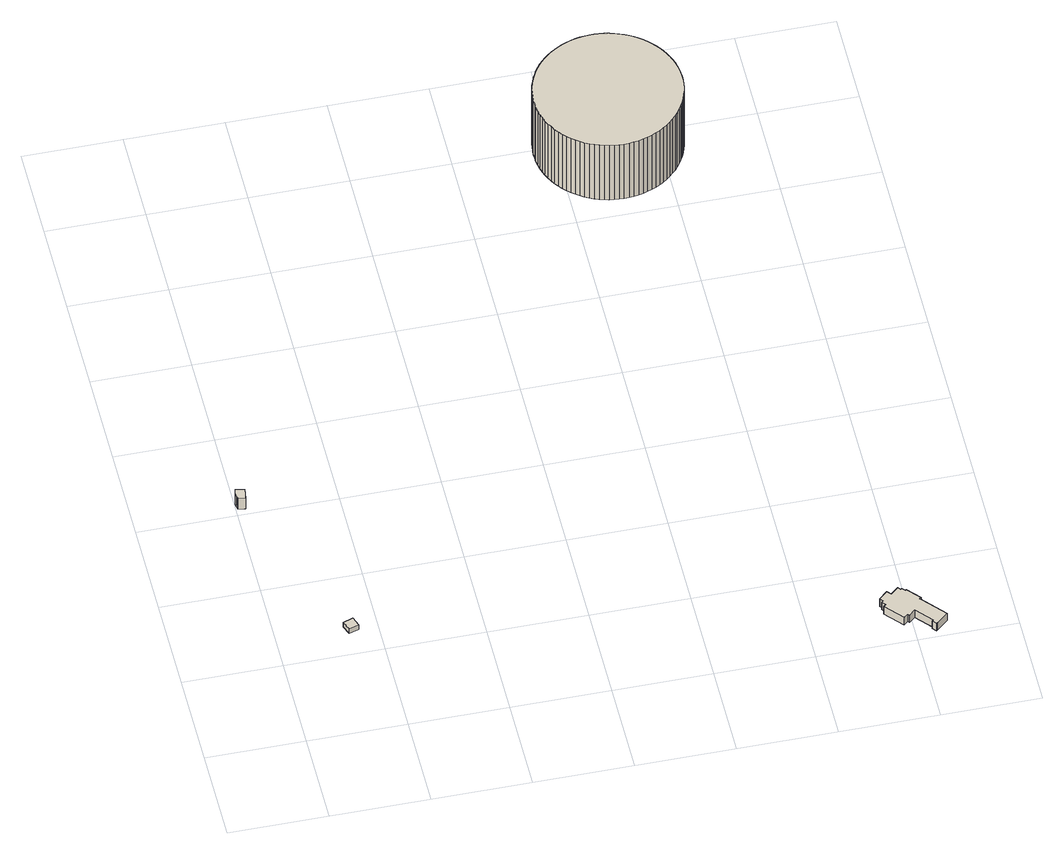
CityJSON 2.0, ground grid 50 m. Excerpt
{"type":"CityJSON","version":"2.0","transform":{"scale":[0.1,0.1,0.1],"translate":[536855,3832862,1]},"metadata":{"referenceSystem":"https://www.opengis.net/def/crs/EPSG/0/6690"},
"CityObjects":{
"building1":{"type":"Building","attributes":{"class":"3001","measuredHeight":7.3,"BuildingDetailAttribute.specifiedBuildingCoverageRate":0.6,"BuildingDetailAttribute.surveyYear":2017,"BuildingTsunamiRiskAttribute.description":"1","BuildingTsunamiRiskAttribute.rank":"1","BuildingTsunamiRiskAttribute.depth":0.48,"BuildingHighTideRiskAttribute.description":"1","BuildingHighTideRiskAttribute.rank":"3","BuildingHighTideRiskAttribute.depth":3.33,"BuildingIDAttribute.prefecture":"27","BuildingIDAttribute.city":"27125"},"geometry":[{"type":"Solid","lod":"1","boundaries":[[[[0,1,2,3,4,5,6,7]],[[6,8,9,7]],[[5,10,8,6]],[[4,11,10,5]],[[3,12,11,4]],[[2,13,12,3]],[[1,14,13,2]],[[0,15,14,1]],[[7,9,15,0]],[[8,10,11,12,13,14,15,9]]]]}]},
"building2":{"type":"Building","attributes":{"計測周辺長":21.32,"1/2500図郭":73,"区名":"住之江区","町丁目名称":"南港北３丁目","街区番号":5,"class":"3003","usage":"454","measuredHeight":3.3,"storeysAboveGround":1,"BuildingDetailAttribute.buildingRoofEdgeArea":28.39,"BuildingDetailAttribute.buildingStructureType":"610","BuildingDetailAttribute.buildingStructureOrgType":"2","BuildingDetailAttribute.detailedUsage":"1930","BuildingDetailAttribute.specifiedBuildingCoverageRate":0.6,"BuildingDetailAttribute.surveyYear":2017,"BuildingIDAttribute.prefecture":"27","BuildingIDAttribute.city":"27125"},"geometry":[{"type":"Solid","lod":"1","boundaries":[[[[16,17,18,19]],[[18,20,21,19]],[[17,22,20,18]],[[16,23,22,17]],[[19,21,23,16]],[[20,22,23,21]]]]}]},
"building3":{"type":"Building","attributes":{"class":"3001","measuredHeight":5.2,"BuildingDetailAttribute.specifiedBuildingCoverageRate":0.6,"BuildingDetailAttribute.surveyYear":2017,"BuildingHighTideRiskAttribute.description":"1","BuildingHighTideRiskAttribute.rank":"2","BuildingHighTideRiskAttribute.depth":0.8,"BuildingIDAttribute.prefecture":"27","BuildingIDAttribute.city":"27125"},"geometry":[{"type":"Solid","lod":"1","boundaries":[[[[24,25,26,27,28,29,30,31,32,33,34,35,36,37,38,39,40,41,42,43,44,45,46,47]],[[46,48,49,47]],[[45,50,48,46]],[[44,51,50,45]],[[43,52,51,44]],[[42,53,52,43]],[[41,54,53,42]],[[40,55,54,41]],[[39,56,55,40]],[[38,57,56,39]],[[37,58,57,38]],[[36,59,58,37]],[[35,60,59,36]],[[34,61,60,35]],[[33,62,61,34]],[[32,63,62,33]],[[31,64,63,32]],[[30,65,64,31]],[[29,66,65,30]],[[28,67,66,29]],[[27,68,67,28]],[[26,69,68,27]],[[25,70,69,26]],[[24,71,70,25]],[[47,49,71,24]],[[48,50,51,52,53,54,55,56,57,58,59,60,61,62,63,64,65,66,67,68,69,70,71,49]]]]}]},
"building4":{"type":"Building","attributes":{"計測周辺長":229.11,"1/2500図郭":73,"区名":"住之江区","町丁目名称":"南港北２丁目","街区番号":5,"class":"3002","usage":"422","measuredHeight":38.4,"storeysAboveGround":3,"BuildingDetailAttribute.buildingRoofEdgeArea":4175.43,"BuildingDetailAttribute.buildingStructureType":"610","BuildingDetailAttribute.buildingStructureOrgType":"2","BuildingDetailAttribute.detailedUsage":"1406","BuildingDetailAttribute.specifiedBuildingCoverageRate":0.6,"BuildingDetailAttribute.surveyYear":2017,"BuildingTsunamiRiskAttribute.description":"1","BuildingTsunamiRiskAttribute.rank":"1","BuildingTsunamiRiskAttribute.depth":0.31,"BuildingHighTideRiskAttribute.description":"1","BuildingHighTideRiskAttribute.rank":"3","BuildingHighTideRiskAttribute.depth":3.17,"BuildingIDAttribute.prefecture":"27","BuildingIDAttribute.city":"27125"},"geometry":[{"type":"Solid","lod":"1","boundaries":[[[[72,73,74,75,76,77,78,79,80,81,82,83,84,85,86,87,88,89,90,91,92,93,94,95,96,97,98,99,100,101,102,103,104,105,106,107,108,109,110,111,112,113,114,115,116,117,118,119,120,121,122,123,124,125,126,127,128,129,130,131,132,133,134,135,136,137,138,139,140,141,142,143,144,145,146,147,148,149,150,151,152,153,154,155,156,157,158,159,160,161,162,163,164,165,166]],[[165,167,168,166]],[[164,169,167,165]],[[163,170,169,164]],[[162,171,170,163]],[[161,172,171,162]],[[160,173,172,161]],[[159,174,173,160]],[[158,175,174,159]],[[157,176,175,158]],[[156,177,176,157]],[[155,178,177,156]],[[154,179,178,155]],[[153,180,179,154]],[[152,181,180,153]],[[151,182,181,152]],[[150,183,182,151]],[[149,184,183,150]],[[148,185,184,149]],[[147,186,185,148]],[[146,187,186,147]],[[145,188,187,146]],[[144,189,188,145]],[[143,190,189,144]],[[142,191,190,143]],[[141,192,191,142]],[[140,193,192,141]],[[139,194,193,140]],[[138,195,194,139]],[[137,196,195,138]],[[136,197,196,137]],[[135,198,197,136]],[[134,199,198,135]],[[133,200,199,134]],[[132,201,200,133]],[[131,202,201,132]],[[130,203,202,131]],[[129,204,203,130]],[[128,205,204,129]],[[127,206,205,128]],[[126,207,206,127]],[[125,208,207,126]],[[124,209,208,125]],[[123,210,209,124]],[[122,211,210,123]],[[121,212,211,122]],[[120,213,212,121]],[[119,214,213,120]],[[118,215,214,119]],[[117,216,215,118]],[[116,217,216,117]],[[115,218,217,116]],[[114,219,218,115]],[[113,220,219,114]],[[112,221,220,113]],[[111,222,221,112]],[[110,223,222,111]],[[109,224,223,110]],[[108,225,224,109]],[[107,226,225,108]],[[106,227,226,107]],[[105,228,227,106]],[[104,229,228,105]],[[103,230,229,104]],[[102,231,230,103]],[[101,232,231,102]],[[100,233,232,101]],[[99,234,233,100]],[[98,235,234,99]],[[97,236,235,98]],[[96,237,236,97]],[[95,238,237,96]],[[94,239,238,95]],[[93,240,239,94]],[[92,241,240,93]],[[91,242,241,92]],[[90,243,242,91]],[[89,244,243,90]],[[88,245,244,89]],[[87,246,245,88]],[[86,247,246,87]],[[85,248,247,86]],[[84,249,248,85]],[[83,250,249,84]],[[82,251,250,83]],[[81,252,251,82]],[[80,253,252,81]],[[79,254,253,80]],[[78,255,254,79]],[[77,256,255,78]],[[76,257,256,77]],[[75,258,257,76]],[[74,259,258,75]],[[73,260,259,74]],[[72,261,260,73]],[[166,168,261,72]],[[167,169,170,171,172,173,174,175,176,177,178,179,180,181,182,183,184,185,186,187,188,189,190,191,192,193,194,195,196,197,198,199,200,201,202,203,204,205,206,207,208,209,210,211,212,213,214,215,216,217,218,219,220,221,222,223,224,225,226,227,228,229,230,231,232,233,234,235,236,237,238,239,240,241,242,243,244,245,246,247,248,249,250,251,252,253,254,255,256,257,258,259,260,261,168]]]]}]}
},
"vertices":[
[54,1582,17],[44,1523,17],[7,1530,17],[8,1533,17],[7,1533,17],[5,1547,17],[2,1561,17],[9,1592,17],[2,1561,90],[9,1592,90],[5,1547,90],[7,1533,90],[8,1533,90],[7,1530,90],[44,1523,90],[54,1582,90],
[318,604,95],[369,622,95],[386,572,95],[335,554,95],[386,572,127],[335,554,127],[369,622,127],[318,604,127],
[3076,24,42],[3082,30,42],[3010,112,42],[2978,84,42],[2970,93,42],[2949,75,42],[2869,166,42],[2882,178,42],[2866,196,42],[2875,204,42],[2861,219,42],[2906,258,42],[2923,239,42],[2962,273,42],[2974,258,42],[2980,263,42],[2995,246,42],[3000,250,42],[3057,185,42],[3050,179,42],[3157,57,42],[3100,7,42],[3099,9,42],[3093,4,42],[3099,9,94],[3093,4,94],[3100,7,94],[3157,57,94],[3050,179,94],[3057,185,94],[3000,250,94],[2995,246,94],[2980,263,94],[2974,258,94],[2962,273,94],[2923,239,94],[2906,258,94],[2861,219,94],[2875,204,94],[2866,196,94],[2882,178,94],[2869,166,94],[2949,75,94],[2970,93,94],[2978,84,94],[3010,112,94],[3082,30,94],[3076,24,94],
[2231,3103,5],[2207,3105,5],[2184,3109,5],[2160,3115,5],[2137,3122,5],[2115,3131,5],[2093,3141,5],[2072,3153,5],[2052,3166,5],[2032,3180,5],[2014,3196,5],[1996,3212,5],[1980,3230,5],[1965,3249,5],[1951,3269,5],[1939,3290,5],[1928,3311,5],[1918,3333,5],[1910,3356,5],[1904,3379,5],[1899,3403,5],[1895,3427,5],[1894,3451,5],[1893,3475,5],[1895,3499,5],[1898,3523,5],[1902,3547,5],[1908,3570,5],[1916,3593,5],[1925,3615,5],[1936,3637,5],[1947,3658,5],[1961,3678,5],[1975,3697,5],[1991,3715,5],[2008,3732,5],[2026,3748,5],[2046,3763,5],[2066,3776,5],[2087,3788,5],[2108,3799,5],[2130,3808,5],[2153,3816,5],[2177,3822,5],[2200,3826,5],[2224,3829,5],[2248,3831,5],[2272,3831,5],[2296,3829,5],[2320,3826,5],[2344,3821,5],[2367,3814,5],[2390,3806,5],[2412,3797,5],[2434,3786,5],[2454,3774,5],[2474,3760,5],[2493,3745,5],[2511,3729,5],[2528,3711,5],[2543,3693,5],[2558,3674,5],[2571,3654,5],[2582,3632,5],[2593,3611,5],[2602,3588,5],[2609,3565,5],[2615,3542,5],[2619,3518,5],[2621,3494,5],[2622,3470,5],[2622,3446,5],[2620,3422,5],[2616,3398,5],[2611,3374,5],[2604,3351,5],[2596,3329,5],[2586,3307,5],[2574,3285,5],[2562,3265,5],[2548,3245,5],[2533,3227,5],[2516,3209,5],[2499,3193,5],[2480,3177,5],[2460,3163,5],[2440,3150,5],[2419,3139,5],[2397,3129,5],[2374,3121,5],[2351,3114,5],[2327,3108,5],[2304,3105,5],[2280,3102,5],[2255,3102,5],[2280,3102,389],[2255,3102,389],[2304,3105,389],[2327,3108,389],[2351,3114,389],[2374,3121,389],[2397,3129,389],[2419,3139,389],[2440,3150,389],[2460,3163,389],[2480,3177,389],[2499,3193,389],[2516,3209,389],[2533,3227,389],[2548,3245,389],[2562,3265,389],[2574,3285,389],[2586,3307,389],[2596,3329,389],[2604,3351,389],[2611,3374,389],[2616,3398,389],[2620,3422,389],[2622,3446,389],[2622,3470,389],[2621,3494,389],[2619,3518,389],[2615,3542,389],[2609,3565,389],[2602,3588,389],[2593,3611,389],[2582,3632,389],[2571,3654,389],[2558,3674,389],[2543,3693,389],[2528,3711,389],[2511,3729,389],[2493,3745,389],[2474,3760,389],[2454,3774,389],[2434,3786,389],[2412,3797,389],[2390,3806,389],[2367,3814,389],[2344,3821,389],[2320,3826,389],[2296,3829,389],[2272,3831,389],[2248,3831,389],[2224,3829,389],[2200,3826,389],[2177,3822,389],[2153,3816,389],[2130,3808,389],[2108,3799,389],[2087,3788,389],[2066,3776,389],[2046,3763,389],[2026,3748,389],[2008,3732,389],[1991,3715,389],[1975,3697,389],[1961,3678,389],[1947,3658,389],[1936,3637,389],[1925,3615,389],[1916,3593,389],[1908,3570,389],[1902,3547,389],[1898,3523,389],[1895,3499,389],[1893,3475,389],[1894,3451,389],[1895,3427,389],[1899,3403,389],[1904,3379,389],[1910,3356,389],[1918,3333,389],[1928,3311,389],[1939,3290,389],[1951,3269,389],[1965,3249,389],[1980,3230,389],[1996,3212,389],[2014,3196,389],[2032,3180,389],[2052,3166,389],[2072,3153,389],[2093,3141,389],[2115,3131,389],[2137,3122,389],[2160,3115,389],[2184,3109,389],[2207,3105,389],[2231,3103,389]
]}
